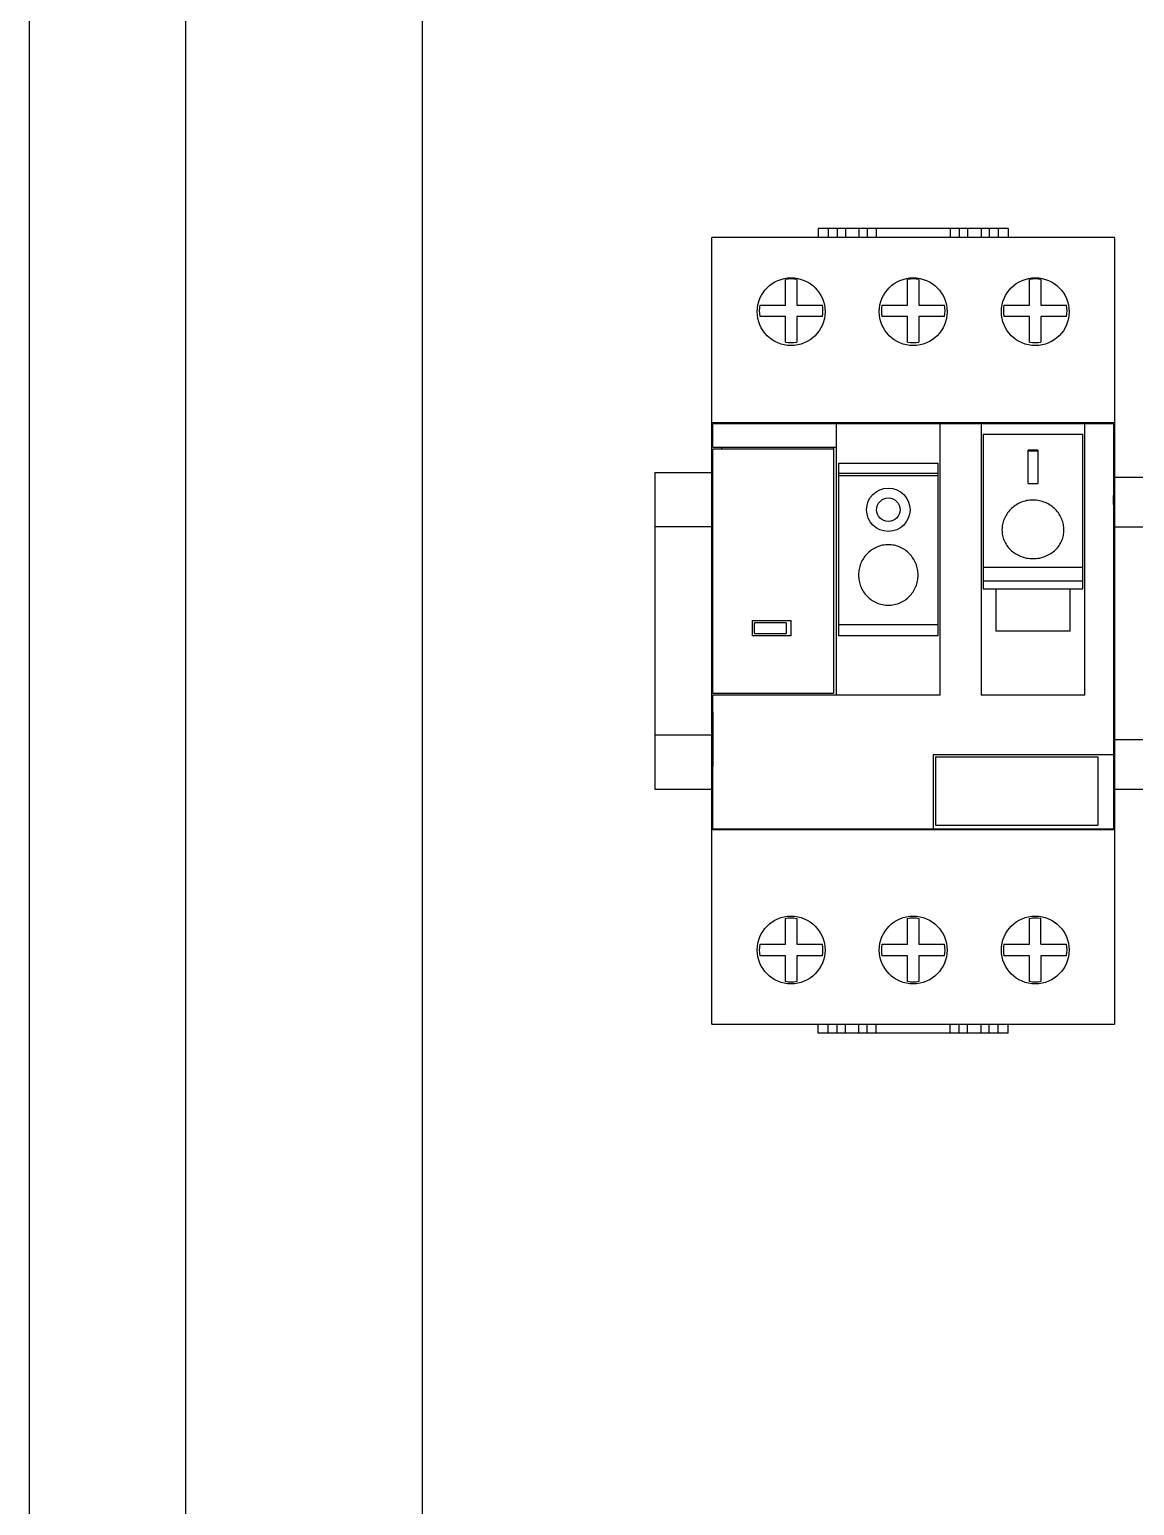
# Model space of a CAD drawing. Header units: millimetres. Extents: x -72 to 2978, y -1067 to 2817.
# Drawn here: x 46.8 to 169, y -905.9 to -742.7 of the extents above; entities that cross this region are included whole.
import ezdxf

# ---------------------------------------------------------------- set-up
doc = ezdxf.new("R2010")
doc.units = ezdxf.units.MM
doc.layers.add('00_COMPONENTS_1', color=7, linetype='Continuous')

msp = doc.modelspace()

# ---------------------------------------------------------------- linework, layer by layer
for p, q in [((46.77, -1066.73), (46.77, -464.45)), ((64.04, -481.02), (64.04, -1050.23)), ((90.2, -507.19), (90.2, -1024.07)), ((166.75, -765.7), (166.75, -852.7)), ((122.25, -789.21), (122.25, -795.21)), ((166.65, -795.21), (166.75, -789.21)), ((122.35, -818.21), (122.35, -824.21)), ((166.75, -824.21), (166.75, -818.21))]:
    msp.add_line(p, q)
at = {"color": 6, "linetype": 'ByBlock'}
for p, q in [((115.91, -791.7), (122.35, -791.7)), ((166.7, -792.21), (173.03, -792.21)), ((122.35, -797.7), (115.91, -797.7)), ((166.65, -797.7), (173.03, -797.7)), ((115.91, -820.7), (122.35, -820.7)), ((166.75, -821.21), (173.03, -821.21)), ((115.91, -826.7), (122.25, -826.7)), ((166.65, -826.7), (173.03, -826.7))]:
    msp.add_line(p, q, dxfattribs=at)
at = {"color": 6}
msp.add_line((115.91, -791.7), (115.91, -826.7), dxfattribs=at)
at = {"layer": '00_COMPONENTS_1', "color": 7}
for p, q in [((134, -764.7), (134, -765.7)), ((155, -764.7), (134, -764.7)), ((135.1, -764.7), (135.1, -765.7)), ((136.1, -764.7), (136.1, -765.7)), ((137, -764.7), (137, -765.7)), ((138.5, -764.7), (138.5, -765.7)), ((139.4, -764.7), (139.4, -765.7)), ((140.4, -764.7), (140.4, -765.7)), ((148.6, -764.7), (148.6, -765.7)), ((149.6, -764.7), (149.6, -765.7)), ((150.5, -764.7), (150.5, -765.7)), ((152, -764.7), (152, -765.7)), ((152.9, -764.7), (152.9, -765.7)), ((153.9, -764.7), (153.9, -765.7)), ((155, -764.7), (155, -765.7)), ((122.25, -852.7), (122.25, -765.7)), ((166.75, -765.7), (122.25, -765.7)), ((166.75, -765.7), (166.75, -852.7)), ((130.37, -773.17), (130.37, -770.33)), ((131.63, -770.33), (131.63, -773.17)), ((143.87, -773.17), (143.87, -770.33)), ((145.13, -770.33), (145.13, -773.17)), ((157.37, -773.17), (157.37, -770.33)), ((158.63, -770.33), (158.63, -773.17)), ((127.53, -773.17), (130.37, -773.17)), ((131.63, -773.17), (134.47, -773.17)), ((141.03, -773.17), (143.87, -773.17)), ((145.13, -773.17), (147.97, -773.17)), ((154.53, -773.17), (157.37, -773.17)), ((158.63, -773.17), (161.47, -773.17)), ((130.37, -774.42), (127.53, -774.42)), ((130.37, -777.27), (130.37, -774.42)), ((131.63, -774.42), (131.63, -777.27)), ((134.47, -774.42), (131.63, -774.42)), ((143.87, -774.43), (141.03, -774.43)), ((143.87, -777.27), (143.87, -774.43)), ((145.13, -774.43), (145.13, -777.27)), ((147.97, -774.43), (145.13, -774.43)), ((157.37, -774.43), (154.53, -774.43)), ((157.37, -777.27), (157.37, -774.43)), ((158.63, -774.43), (158.63, -777.27)), ((161.47, -774.43), (158.63, -774.43)), ((166.75, -786.2), (122.25, -786.2)), ((122.35, -788.9), (122.35, -786.3)), ((166.65, -786.3), (122.35, -786.3)), ((136, -786.3), (136, -816.3)), ((147.5, -816.3), (147.5, -786.3)), ((152, -786.3), (152, -816.3)), ((163.5, -816.3), (163.5, -786.3)), ((166.65, -786.3), (166.65, -831.1)), ((152.25, -787.45), (152.25, -804.54)), ((152.25, -787.45), (163.25, -787.45)), ((163.25, -804.54), (163.25, -787.45)), ((122.35, -788.9), (136, -788.9)), ((122.35, -816.1), (122.35, -789.1)), ((135.67, -789.1), (122.35, -789.1)), ((123.35, -789.1), (123.35, -788.9)), ((135.67, -788.9), (135.67, -789.1)), ((135.67, -789.1), (135.67, -816.1)), ((157.2, -792.91), (157.2, -789.2)), ((158.3, -789.2), (157.2, -789.2)), ((158.3, -789.31), (157.2, -789.31)), ((158.3, -789.2), (158.3, -792.91)), ((136.25, -790.64), (136.25, -809.74)), ((136.25, -790.64), (147.25, -790.64)), ((136.25, -791.74), (147.25, -791.74)), ((147.25, -809.74), (147.25, -790.64)), ((147.25, -792.04), (136.25, -792.04)), ((157.2, -792.91), (158.3, -792.91)), ((152.25, -802.17), (163.25, -802.17)), ((163.25, -803.7), (152.25, -803.7)), ((152.25, -804.54), (163.25, -804.54)), ((153.65, -804.54), (153.65, -807.28)), ((153.65, -804.54), (153.65, -809.22)), ((161.85, -809.22), (161.85, -804.54)), ((126.68, -808.04), (126.68, -809.76)), ((130.99, -809.75), (130.99, -808.04)), ((126.96, -809.5), (126.96, -808.3)), ((130.46, -808.3), (126.96, -808.3)), ((126.96, -809.5), (130.46, -809.5)), ((130.46, -808.3), (130.46, -809.5)), ((136.25, -808.5), (147.25, -808.5)), ((161.85, -809.22), (153.65, -809.22)), ((147.25, -809.74), (136.25, -809.74)), ((122.35, -816.1), (135.67, -816.1)), ((122.35, -831.1), (122.35, -816.3)), ((147.5, -816.3), (122.35, -816.3)), ((163.5, -816.3), (152, -816.3)), ((146.7, -822.88), (166.65, -822.88)), ((146.7, -822.88), (146.7, -831.1)), ((146.97, -823.15), (164.92, -823.15)), ((146.97, -823.15), (146.97, -830.7)), ((164.92, -823.15), (164.92, -830.7)), ((146.97, -830.7), (164.92, -830.7)), ((166.75, -831.2), (122.25, -831.2)), ((122.35, -831.1), (166.65, -831.1)), ((130.37, -843.87), (130.37, -841.03)), ((131.63, -841.03), (131.63, -843.87)), ((143.87, -843.87), (143.87, -841.03)), ((145.13, -841.03), (145.13, -843.87)), ((157.37, -843.87), (157.37, -841.03)), ((158.63, -843.87), (158.6, -841.03)), ((127.53, -843.87), (130.37, -843.87)), ((131.63, -843.87), (134.47, -843.87)), ((141.03, -843.87), (143.87, -843.87)), ((145.13, -843.87), (147.97, -843.87)), ((154.53, -843.87), (157.37, -843.87)), ((158.63, -843.87), (161.47, -843.87)), ((130.37, -845.13), (127.53, -845.13)), ((130.37, -847.97), (130.37, -845.13)), ((134.47, -845.13), (131.63, -845.13)), ((131.63, -845.13), (131.63, -847.97)), ((143.87, -845.13), (141.03, -845.13)), ((143.87, -847.97), (143.87, -845.13)), ((147.97, -845.13), (145.13, -845.13)), ((145.13, -845.13), (145.13, -847.97)), ((157.37, -845.13), (154.53, -845.13)), ((157.37, -847.97), (157.37, -845.13)), ((161.47, -845.13), (158.63, -845.13)), ((158.63, -845.13), (158.63, -847.97)), ((122.25, -852.7), (166.75, -852.7)), ((134, -853.7), (134, -852.7)), ((155, -853.7), (134, -853.7)), ((135.1, -853.7), (135.1, -852.7)), ((136.1, -853.7), (136.1, -852.7)), ((137, -853.7), (137, -852.7)), ((138.5, -853.7), (138.5, -852.7)), ((139.4, -853.7), (139.4, -852.7)), ((140.4, -853.7), (140.4, -852.7)), ((148.6, -853.7), (148.6, -852.7)), ((149.6, -853.7), (149.6, -852.7)), ((150.5, -853.7), (150.5, -852.7)), ((152, -853.7), (152, -852.7)), ((152.9, -853.7), (152.9, -852.7)), ((153.9, -853.7), (153.9, -852.7)), ((155, -853.7), (155, -852.7))]:
    msp.add_line(p, q, dxfattribs=at)
for centre, radius in [((131, -773.9), 3.75), ((144.5, -773.9), 3.75), ((158, -773.9), 3.75), ((141.75, -795.8), 2.4), ((141.75, -795.8), 1.3), ((131, -844.5), 3.75), ((144.5, -844.5), 3.75), ((158, -844.5), 3.75)]:
    msp.add_circle(centre, radius, dxfattribs=at)
for centre, radius, start, end in [((131, -773.8), 3.52, 79.7046, 100.2128), ((144.5, -773.8), 3.52, 79.7046, 100.2954), ((158, -773.8), 3.52, 79.7046, 100.2954), ((131, -773.8), 3.52, 169.7046, 190.1303), ((131, -773.8), 3.52, 349.8697, 10.2954), ((144.5, -773.8), 3.52, 169.7046, 190.2954), ((144.5, -773.8), 3.52, 349.7046, 10.2954), ((158, -773.8), 3.52, 169.7046, 190.2954), ((158, -773.8), 3.52, 349.7046, 10.2954), ((131, -773.8), 3.52, 259.7872, 280.2954), ((144.5, -773.8), 3.52, 259.7046, 280.2954), ((158, -773.8), 3.52, 259.7046, 280.2954), ((129, -360.99), 447.06, 269.7031, 270.2557), ((129, -1257.55), 447.8, 89.7448, 90.2964), ((131, -844.5), 3.52, 79.7046, 100.2954), ((144.5, -844.5), 3.52, 79.7046, 100.2954), ((158, -844.5), 3.52, 80.1573, 100.2954), ((131, -844.5), 3.52, 169.7046, 190.2954), ((131, -844.5), 3.52, 349.7046, 10.2954), ((144.5, -844.5), 3.52, 169.7046, 190.2954), ((144.5, -844.5), 3.52, 349.7046, 10.2954), ((158, -844.5), 3.52, 169.7046, 190.2954), ((158, -844.5), 3.52, 349.7046, 10.2954), ((131, -844.5), 3.52, 259.7046, 280.2954), ((144.5, -844.5), 3.52, 259.7046, 280.2954), ((158, -844.5), 3.52, 259.7046, 280.3517)]:
    msp.add_arc(centre, radius, start, end, dxfattribs=at)
for points, knots in [([(157.75, -794.73), (157.51, -794.73), (157.04, -794.77), (156.37, -794.99), (155.76, -795.32), (155.25, -795.76), (154.84, -796.27), (154.54, -796.83), (154.36, -797.43), (154.3, -798.04), (154.36, -798.65), (154.54, -799.23), (154.84, -799.77), (155.25, -800.26), (155.77, -800.66), (156.37, -800.97), (157.04, -801.17), (157.51, -801.21), (157.75, -801.21)], [0, 0, 0, 0, 0.067846, 0.134947, 0.200689, 0.26474, 0.326957, 0.387455, 0.446498, 0.504506, 0.562043, 0.619762, 0.678378, 0.738596, 0.80093, 0.865551, 0.932196, 1, 1, 1, 1]), ([(157.75, -801.21), (157.99, -801.21), (158.46, -801.17), (159.13, -800.97), (159.73, -800.66), (160.25, -800.26), (160.66, -799.77), (160.95, -799.23), (161.13, -798.65), (161.19, -798.04), (161.13, -797.43), (160.95, -796.83), (160.66, -796.27), (160.25, -795.76), (159.73, -795.32), (159.13, -794.99), (158.46, -794.78), (157.99, -794.73), (157.75, -794.73)], [0, 0, 0, 0, 0.067788, 0.134409, 0.199019, 0.261343, 0.321544, 0.380152, 0.437862, 0.49539, 0.553405, 0.612453, 0.672956, 0.735192, 0.799252, 0.865006, 0.932137, 1, 1, 1, 1]), ([(141.75, -799.67), (141.53, -799.67), (141.09, -799.72), (140.47, -799.91), (139.89, -800.23), (139.39, -800.66), (138.98, -801.17), (138.68, -801.75), (138.5, -802.38), (138.44, -803.03), (138.5, -803.68), (138.68, -804.31), (138.98, -804.88), (139.39, -805.39), (139.89, -805.81), (140.47, -806.13), (141.09, -806.32), (141.53, -806.37), (141.75, -806.37)], [0, 0, 0, 0, 0.062767, 0.12557, 0.188302, 0.250997, 0.313624, 0.376154, 0.438571, 0.50087, 0.563075, 0.625225, 0.687384, 0.74962, 0.811997, 0.874531, 0.937246, 1, 1, 1, 1]), ([(141.75, -806.37), (141.97, -806.37), (142.4, -806.32), (143.03, -806.13), (143.61, -805.81), (144.11, -805.39), (144.51, -804.88), (144.81, -804.31), (145, -803.68), (145.06, -803.03), (145, -802.38), (144.81, -801.75), (144.51, -801.17), (144.11, -800.66), (143.61, -800.23), (143.03, -799.91), (142.4, -799.72), (141.97, -799.67), (141.75, -799.67)], [0, 0, 0, 0, 0.062765, 0.125469, 0.187998, 0.250369, 0.312596, 0.374747, 0.4369, 0.499102, 0.561404, 0.623825, 0.686359, 0.748992, 0.811686, 0.874433, 0.937222, 1, 1, 1, 1])]:
    msp.add_open_spline(points, degree=3, knots=knots, dxfattribs=at)

doc.saveas('drawing.dxf')
